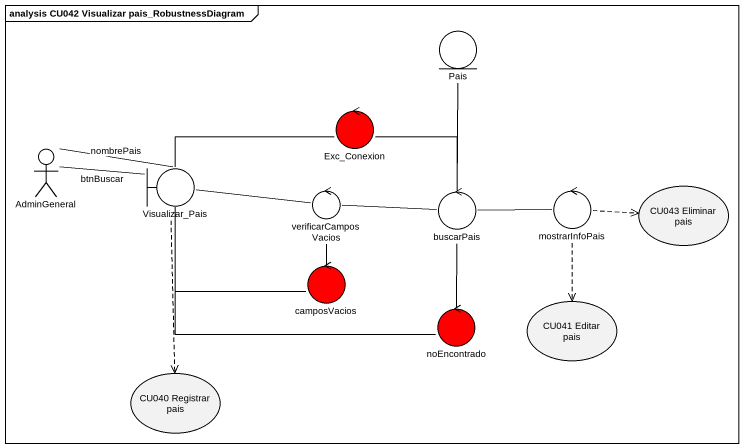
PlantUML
@startuml
mainframe analysis CU042 Visualizar pais_RobustnessDiagram
entity Pais
control Exc_Conexion #FF0000
actor AdminGeneral
boundary Visualizar_Pais
control verificarCamposVacios
control buscarPais
control mostrarInfoPais
usecase "CU043 Eliminar pais" as CU043_Eliminar_pais
control camposVacios #FF0000
usecase "CU041 Editar pais" as CU041_Editar_pais
control noEncontrado #FF0000
usecase "CU040 Registrar pais" as CU040_Registrar_pais
Exc_Conexion -left- Visualizar_Pais
AdminGeneral -right- Visualizar_Pais : nombrePais
AdminGeneral -right- Visualizar_Pais : btnBuscar
Visualizar_Pais -right- verificarCamposVacios
Visualizar_Pais ..> CU040_Registrar_pais
verificarCamposVacios -- camposVacios
buscarPais -up- Pais
buscarPais -up- Exc_Conexion
buscarPais -left- verificarCamposVacios
buscarPais -right- mostrarInfoPais
buscarPais -- noEncontrado
mostrarInfoPais .right.> CU043_Eliminar_pais
mostrarInfoPais ..> CU041_Editar_pais
camposVacios -left- Visualizar_Pais
noEncontrado -left- Visualizar_Pais
@enduml
